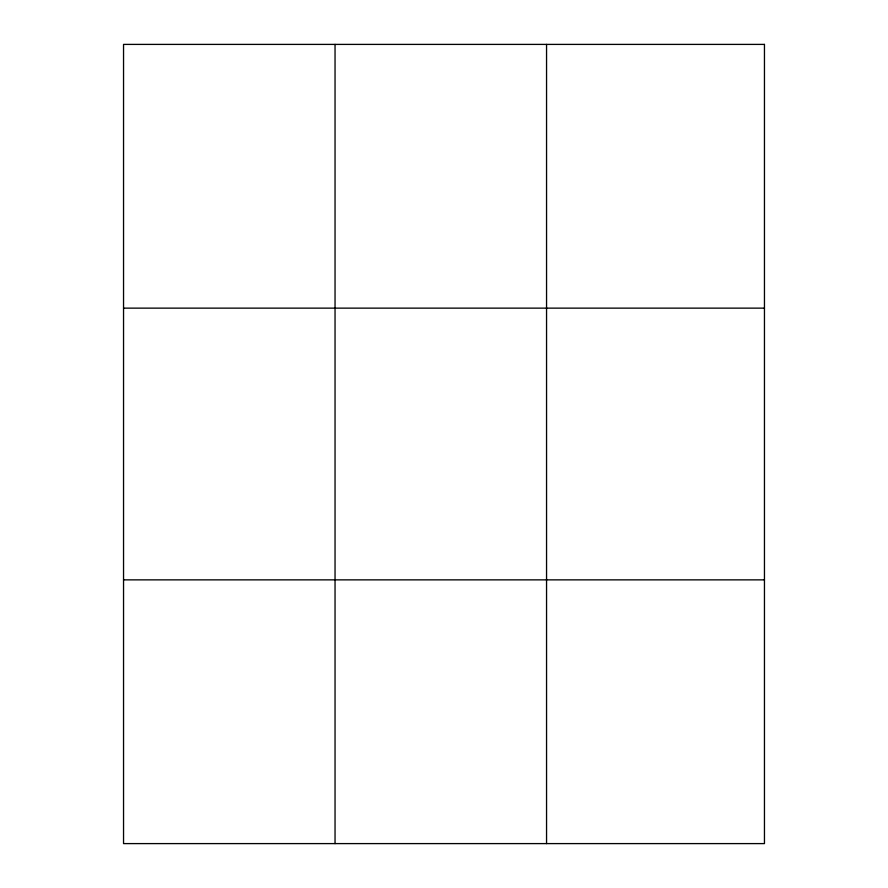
<?xml version="1.0" encoding="UTF-8"?>
<svg xmlns="http://www.w3.org/2000/svg" width="888" height="888" viewBox="0 0 888 888"><rect width="100%" height="100%" fill="white"/><g stroke="black" fill="none" stroke-linecap="round" stroke-linejoin="round"><path stroke-width="1.33" d="M335.042 44.4L335.042 843.6M546.553 44.4L546.553 843.6M123.543 308.136L764.457 308.136M123.543 579.864L764.457 579.864M764.457 44.4L764.457 843.6L123.543 843.6L123.543 44.4L764.457 44.4"/></g></svg>
